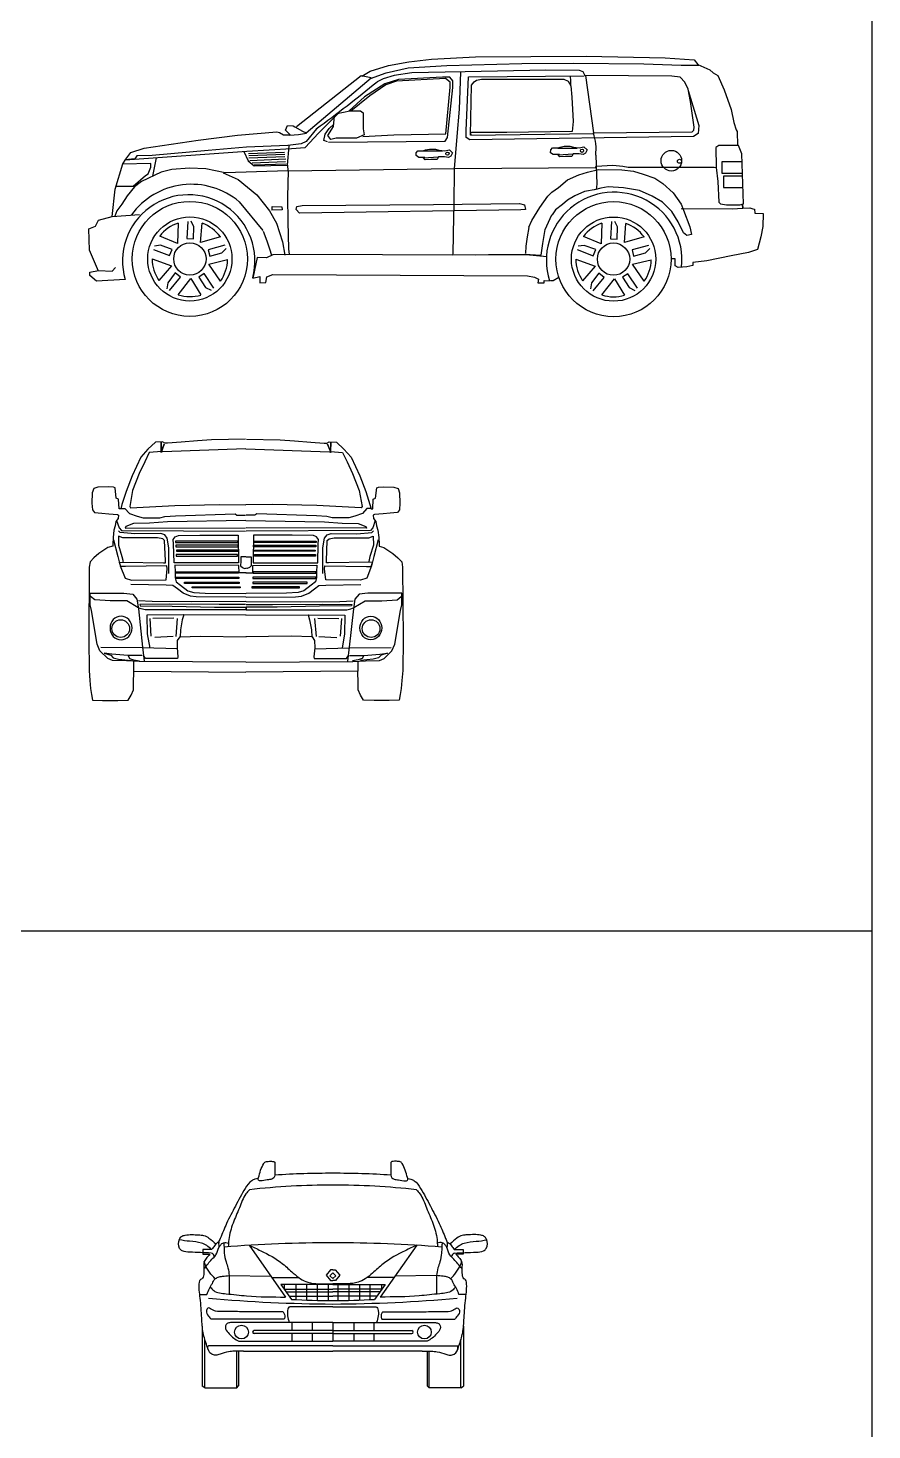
# Model space of a CAD drawing. Header units: millimetres. Extents: x 116290 to 180258, y 22146 to 121276.
# Drawn here: x 174567 to 180258, y 41104 to 50562 of the extents above; entities that cross this region are included whole.
import ezdxf

# ---------------------------------------------------------------- set-up
doc = ezdxf.new("R2010")
doc.units = ezdxf.units.MM
doc.layers.add('www.cad-blocks.net', color=7, linetype='Continuous')

# ---------------------------------------------------------------- blocks, each defined once
blk = doc.blocks.new('A$C7DB1432C')
for p, q in [((2022, 1693.9), (2158.9, 1719.7)), ((2158.9, 1719.7), (2311.3, 1737.8)), ((2311.3, 1737.8), (2608.4, 1753.3)), ((2414.7, 1694.4), (2920.4, 1707.3)), ((2608.4, 1753.3), (3355.1, 1758.5)), ((2920.4, 1707.3), (3269.2, 1709.9)), ((3269.2, 1709.9), (3744.6, 1704.7)), ((3355.1, 1758.5), (3887.3, 1745.5)), ((3744.6, 1704.7), (3995.2, 1697)), ((3887.3, 1745.5), (4083.6, 1732.6)), ((4083.6, 1732.6), (4106.9, 1701.6)), ((1837, 1624.7), (1401, 1281.1)), ((1467.3, 1240.8), (1904.1, 1611.3)), ((1904.1, 1611.3), (1837, 1624.7)), ((1841.1, 1621.6), (1898, 1655.2)), ((1898, 1655.2), (2022, 1693.9)), ((1900.6, 1606.6), (2006.5, 1645.3)), ((2059.5, 1627.8), (1986.2, 1603.8)), ((2006.5, 1645.3), (2153.8, 1678.9)), ((2178.5, 1644.6), (2059.5, 1627.8)), ((2386.3, 1616.4), (2089.2, 1600.9)), ((2153.8, 1678.9), (2414.7, 1694.4)), ((2404.5, 1649.4), (2178.5, 1644.6)), ((2435.3, 1616.4), (2386.3, 1616.4)), ((2539.1, 1650.6), (2404.5, 1649.4)), ((2456, 1590.6), (2435.3, 1616.4)), ((2508.4, 1650), (2498, 1399.5)), ((3082.4, 1662.7), (2539.1, 1650.6)), ((2546.3, 1255.3), (2560.7, 1617)), ((2560.7, 1617), (3342, 1624.2)), ((3309.6, 1660.2), (3082.4, 1662.7)), ((3251.1, 1593.7), (3248.5, 1619.5)), ((3334.8, 1650.6), (3309.6, 1660.2)), ((3348, 1625.4), (3334.8, 1650.6)), ((3932.8, 1623), (3347.4, 1627.8)), ((3349.8, 1626.6), (3403.9, 1239.7)), ((3989.3, 1615.8), (3932.8, 1623)), ((4020.5, 1580.9), (3989.3, 1615.8)), ((3995.2, 1697), (4114, 1697)), ((4106.9, 1701.6), (4189.6, 1665.5)), ((4189.6, 1665.5), (4210.2, 1644.8)), ((4210.2, 1644.8), (4243.8, 1626.7)), ((4243.8, 1626.7), (4285.2, 1531.2)), ((1996.1, 1569.9), (1859.2, 1482.1)), ((2003.9, 1564.8), (1895.4, 1489.9)), ((1986.2, 1603.8), (1945.3, 1583.4)), ((2089.2, 1600.9), (1996.1, 1569.9)), ((2076.2, 1588), (2003.9, 1564.8)), ((2406.9, 1606.1), (2076.2, 1588)), ((2437.9, 1582.8), (2406.9, 1606.1)), ((2409.5, 1234.2), (2437.9, 1549.3)), ((2419.8, 1208.4), (2456, 1546.7)), ((2437.9, 1549.3), (2437.9, 1582.8)), ((2456, 1546.7), (2456, 1590.6)), ((2575.8, 1225.3), (2581.8, 1561.7)), ((2581.8, 1561.7), (2599.8, 1584.6)), ((2599.8, 1584.6), (2614.2, 1596.6)), ((2614.2, 1596.6), (2647.9, 1601.4)), ((2647.9, 1601.4), (3203.8, 1602.6)), ((3203.8, 1602.6), (3232.6, 1588.2)), ((3232.6, 1588.2), (3251.9, 1558.1)), ((3251.1, 1557.5), (3251.1, 1593.7)), ((3251.9, 1558.1), (3259.1, 1481.2)), ((4042.2, 1534.1), (4020.5, 1580.9)), ((4059, 1452.4), (4042.2, 1534.1)), ((4042.3, 1526), (4115.5, 1289)), ((4285.2, 1531.2), (4331.7, 1396.9)), ((1859.2, 1482.1), (1755.9, 1389.2)), ((1895.4, 1489.9), (1768.8, 1386.6)), ((3259.1, 1481.2), (3266.3, 1316.6)), ((4084.2, 1278.2), (4059, 1452.4)), ((1549.4, 1237.5), (1680.2, 1368.2)), ((1650, 1283.3), (1657.7, 1353)), ((1657.7, 1353), (1675.8, 1371.1)), ((1675.8, 1371.1), (1761, 1389.2)), ((1680.2, 1368.2), (1680.2, 1374.9)), ((1755.9, 1389.2), (1833.4, 1389.2)), ((1833.4, 1389.2), (1851.5, 1376.2)), ((1851.5, 1376.2), (1851.5, 1267.8)), ((2498, 1399.5), (2482.5, 1216.1)), ((4331.7, 1396.9), (4349.8, 1309.1)), ((1004.4, 1224.1), (1269.4, 1247.5)), ((1269.4, 1247.5), (1287.8, 1242.5)), ((1287.8, 1242.5), (1313, 1227.4)), ((1326.4, 1259.3), (1341.5, 1289.5)), ((1358.3, 1225.8), (1326.4, 1259.3)), ((1341.5, 1289.5), (1378.4, 1287.8)), ((1378.4, 1287.8), (1390.1, 1281.1)), ((1390.1, 1281.1), (1442.1, 1250.9)), ((1469.5, 1234.7), (1415.3, 1227)), ((1442.1, 1250.9), (1467.3, 1240.8)), ((1458.9, 1141.9), (1549.4, 1237.5)), ((1535.2, 1267.7), (1466.4, 1182.2)), ((1585.4, 1187.7), (1595.7, 1231.6)), ((1595.7, 1231.6), (1621.5, 1270.4)), ((1613.8, 1221.3), (1650, 1283.3)), ((1621.5, 1270.4), (1652.5, 1298.8)), ((1851.5, 1267.8), (1856.6, 1226.5)), ((2058.2, 1226.5), (2409.5, 1234.2)), ((2546.3, 1209.7), (2546.3, 1255.3)), ((2581.2, 1242.1), (2575.2, 1239.7)), ((2575.2, 1239.7), (2576.4, 1224.1)), ((2576.4, 1224.1), (3408.1, 1236.1)), ((2820.4, 1242.1), (2581.2, 1242.1)), ((3261.5, 1249.3), (2820.4, 1242.1)), ((3266.3, 1316.6), (3261.5, 1249.3)), ((3403.9, 1239.7), (4068.6, 1246.9)), ((4068.6, 1246.9), (4081.8, 1258.9)), ((4110.7, 1234.9), (4078.2, 1214.5)), ((4081.8, 1258.9), (4084.2, 1278.2)), ((4115.5, 1289), (4110.7, 1234.9)), ((4349.8, 1309.1), (4365.3, 1260)), ((4365.3, 1260), (4373, 1249.7)), ((4373, 1249.7), (4375.6, 1154.1)), ((283.4, 1108.4), (373.9, 1136.9)), ((373.9, 1136.9), (737.8, 1190.6)), ((737.8, 1190.6), (1004.4, 1224.1)), ((1064, 1143.6), (804.9, 1121.8)), ((1344, 1155.4), (1064, 1143.6)), ((1066.5, 1116.8), (1368.3, 1135.2)), ((1313, 1227.4), (1358.3, 1225.8)), ((1339.8, 1021.3), (1351.6, 1152)), ((1432.9, 1167.1), (1344, 1155.4)), ((1415.3, 1227), (1355.8, 1221.8)), ((1368.3, 1135.2), (1458.9, 1141.9)), ((1466.4, 1182.2), (1432.9, 1167.1)), ((1611.2, 1180), (1585.4, 1187.7)), ((1631.9, 1195.5), (1613.8, 1221.3)), ((1616.4, 1177.4), (2404.3, 1185.1)), ((1668, 1203.2), (1631.9, 1195.5)), ((1805, 1203.2), (1668, 1203.2)), ((1856.6, 1226.5), (1805, 1203.2)), ((1848.9, 1216.1), (2058.2, 1226.5)), ((2404.3, 1185.1), (2419.8, 1208.4)), ((2482.5, 1216.1), (2464.4, 996.6)), ((2569.2, 1192.9), (2546.3, 1209.7)), ((4078.2, 1214.5), (2569.2, 1192.9)), ((3116.8, 1124.5), (3126.7, 1139.4)), ((3126.7, 1139.4), (3163.1, 1139.4)), ((3163.1, 1139.4), (3179.6, 1144.4)), ((3164.7, 1137.7), (3293.7, 1137.7)), ((3179.6, 1144.4), (3206.1, 1151)), ((3206.1, 1151), (3245.7, 1151)), ((3245.7, 1151), (3268.9, 1142.7)), ((3268.9, 1142.7), (3308.6, 1139.4)), ((3308.6, 1139.4), (3340, 1146)), ((3340, 1146), (3361.5, 1126.2)), ((4248.9, 1154.1), (4228.5, 1142.1)), ((4228.5, 1142.1), (4230.9, 1008.8)), ((4381.1, 1155.3), (4248.9, 1154.1)), ((4405.2, 1099.5), (4381.1, 1155.3)), ((229.7, 1031.3), (249.9, 1061.5)), ((246.5, 1058.1), (1066.5, 1116.8)), ((311.9, 1064.8), (246.5, 1058.1)), ((249.9, 1061.5), (283.4, 1108.4)), ((323.6, 1085), (311.9, 1064.8)), ((427.6, 1088.3), (323.6, 1085)), ((804.9, 1121.8), (427.6, 1088.3)), ((433.2, 948.1), (457.3, 1071.8)), ((1046.4, 1113.5), (1076.5, 1051.4)), ((1076.5, 1051.4), (1116.8, 1017.9)), ((1078.1, 1100), (1319.7, 1109.6)), ((1080.5, 1086.7), (1322.1, 1096.4)), ((1080.5, 1071.1), (1322.1, 1080.7)), ((1087.7, 1054.3), (1329.3, 1063.9)), ((1102.1, 1037.5), (1328.1, 1045.9)), ((2207.4, 1086.5), (2209, 1104.7)), ((2225.6, 1073.3), (2207.4, 1086.5)), ((2209, 1104.7), (2218.9, 1119.6)), ((2218.9, 1119.6), (2255.3, 1119.6)), ((2266.9, 1073.3), (2225.6, 1073.3)), ((2255.3, 1119.6), (2271.9, 1124.5)), ((2257, 1117.9), (2385.9, 1117.9)), ((2258.6, 1071.6), (2359.5, 1078.2)), ((2268.6, 1058.4), (2258.6, 1071.6)), ((2308.2, 1060.1), (2268.6, 1058.4)), ((2271.9, 1124.5), (2298.3, 1131.1)), ((2298.3, 1131.1), (2338, 1131.1)), ((2349.6, 1060.1), (2308.2, 1060.1)), ((2338, 1131.1), (2361.1, 1122.9)), ((2359.5, 1078.2), (2349.6, 1060.1)), ((2399.2, 1078.2), (2359.5, 1078.2)), ((2361.1, 1122.9), (2400.8, 1119.6)), ((2427.3, 1073.3), (2399.2, 1078.2)), ((2400.8, 1119.6), (2432.2, 1126.2)), ((2442.2, 1083.2), (2427.3, 1073.3)), ((2432.2, 1126.2), (2453.7, 1106.3)), ((2453.7, 1106.3), (2442.2, 1083.2)), ((3115.1, 1106.3), (3116.8, 1124.5)), ((3133.3, 1093.1), (3115.1, 1106.3)), ((3174.7, 1093.1), (3133.3, 1093.1)), ((3166.4, 1091.5), (3267.2, 1098.1)), ((3176.3, 1078.2), (3166.4, 1091.5)), ((3216, 1079.9), (3176.3, 1078.2)), ((3257.3, 1079.9), (3216, 1079.9)), ((3267.2, 1098.1), (3257.3, 1079.9)), ((3306.9, 1098.1), (3267.2, 1098.1)), ((3335, 1093.1), (3306.9, 1098.1)), ((3349.9, 1103), (3335, 1093.1)), ((3361.5, 1126.2), (3349.9, 1103)), ((3420.2, 1088.9), (3427.4, 894.3)), ((4271.8, 965.5), (4271.8, 1046)), ((4271.8, 1046), (4406.7, 1046)), ((4414.8, 760.6), (4405.2, 1099.5)), ((179.4, 859.5), (229.7, 1031.3)), ((420, 1032.2), (228.9, 1029.8)), ((299.8, 879.6), (382.8, 951.7)), ((487.9, 974.5), (356.3, 910.8)), ((382.8, 951.7), (402, 963.7)), ((402, 963.7), (420, 1009.4)), ((420, 1009.4), (420, 1032.2)), ((560, 992.5), (487.9, 974.5)), ((679, 1000.9), (560, 992.5)), ((790.8, 997.3), (679, 1000.9)), ((919.4, 969.7), (790.8, 997.3)), ((907.2, 969.7), (1007.9, 925.8)), ((1343.7, 984.1), (919.4, 969.7)), ((1115.4, 1024.3), (1331.7, 1030.3)), ((1116.8, 1017.9), (1339.8, 1021.3)), ((1345.5, 982.9), (1340.7, 808.7)), ((1341.3, 1021.9), (1343.7, 984.1)), ((1344.3, 982.9), (2468.8, 998.5)), ((2464.4, 996.6), (2461.9, 753.9)), ((2468.8, 998.5), (3417.7, 1007)), ((3229, 922.5), (3306, 956.2)), ((3306, 956.2), (3363.7, 975.4)), ((3363.7, 975.4), (3438.2, 992.2)), ((3417.7, 1007), (3421.4, 1015.4)), ((3421.4, 1015.4), (3534.3, 1021.4)), ((3438.2, 992.2), (3595.6, 991)), ((3534.3, 1021.4), (3601.7, 1015.4)), ((3595.6, 991), (3673.8, 981.4)), ((3601.7, 1015.4), (3638.9, 1008.2)), ((3638.9, 1008.2), (4218.9, 1008.2)), ((3673.8, 981.4), (3739.3, 961)), ((3739.3, 961), (3818.6, 933.3)), ((4218.9, 1008.2), (4232.1, 1005.8)), ((4232.1, 1005.8), (4242.9, 912)), ((4409, 965.5), (4271.8, 965.5)), ((4409.5, 947.5), (4280.2, 947.5)), ((4280.2, 947.5), (4280.2, 870.6)), ((159.3, 674.8), (179.4, 859.5)), ((186.8, 880.8), (299.8, 879.6)), ((309.4, 874.8), (260.1, 814.7)), ((356.3, 910.8), (309.4, 874.8)), ((1007.9, 925.8), (1134.5, 822.5)), ((3123.3, 840.8), (3168.9, 872.1)), ((3168.9, 872.1), (3229, 922.5)), ((3422.6, 858.2), (3344.4, 845)), ((3453.2, 867.3), (3411.1, 856.4)), ((3427.4, 894.3), (3422.6, 858.2)), ((3502.5, 875.7), (3453.2, 867.3)), ((3605.9, 869.7), (3502.5, 875.7)), ((3714, 850.4), (3605.9, 869.7)), ((3818.6, 933.3), (3871.5, 897.3)), ((3871.5, 897.3), (3942.4, 834.8)), ((4242.9, 912), (4248.9, 772.7)), ((4280.2, 870.6), (4411.7, 870.6)), ((224.1, 759.4), (190.4, 713.8)), ((260.1, 814.7), (224.1, 759.4)), ((1014.5, 775.4), (1175, 581.4)), ((1134.5, 822.5), (1219.8, 714)), ((1340.7, 808.7), (1343.1, 641.7)), ((1439.3, 751), (2325.1, 757)), ((2325.1, 757), (2905.7, 764.2)), ((2905.7, 764.2), (2939.4, 753.4)), ((3041.5, 737.5), (3095.6, 812)), ((3095.6, 812), (3123.3, 840.8)), ((3229, 786.2), (3194.2, 756.1)), ((3279.5, 816.2), (3229, 786.2)), ((3344.4, 845), (3279.5, 816.2)), ((3800.6, 813.2), (3714, 850.4)), ((3870.3, 772.3), (3800.6, 813.2)), ((3932.8, 708.7), (3870.3, 772.3)), ((3942.4, 834.8), (3996.5, 759.1)), ((3996.5, 759.1), (4010.9, 719.5)), ((4248.9, 772.7), (4260.9, 761.8)), ((4260.9, 761.8), (4301.8, 754.6)), ((4390.8, 753.4), (4414.8, 760.6)), ((4411.2, 732.7), (4408.8, 756.7)), ((4408.8, 756.7), (4411.2, 731.5)), ((65.4, 651.3), (159.3, 674.8)), ((159.3, 674.8), (342.1, 688.2)), ((190.4, 713.8), (177.2, 677.7)), ((1219.8, 714), (1266.3, 631.4)), ((1304.7, 721), (1233.8, 717.4)), ((1236.2, 718.6), (1236.2, 743.8)), ((1236.2, 743.8), (1303.5, 741.4)), ((1303.5, 741.4), (1304.7, 721)), ((1399.6, 723.4), (1403.2, 743.8)), ((1422.5, 698.2), (1399.6, 723.4)), ((1403.2, 743.8), (1439.3, 751)), ((2915.3, 721), (1423.7, 698.2)), ((2459.3, 676.4), (2456.7, 425.9)), ((2461.9, 753.9), (2459.3, 676.4)), ((2945.4, 722.2), (2915.3, 721)), ((2939.4, 753.4), (2945.4, 722.2)), ((2988.6, 649.8), (3041.5, 737.5)), ((3079.3, 588.6), (3123.2, 686.7)), ((3124.5, 686.4), (3122.6, 685.3)), ((3147.3, 720.1), (3124.5, 686.4)), ((3194.2, 756.1), (3147.3, 720.1)), ((3976.1, 640.2), (3932.8, 708.7)), ((3996.5, 730.3), (4340.3, 727.9)), ((4010.9, 719.5), (4054.2, 606.5)), ((4301.8, 754.6), (4390.8, 753.4)), ((4340.3, 727.9), (4411.2, 732.7)), ((4411.2, 731.5), (4457.5, 735.1)), ((4457.5, 735.1), (4477.9, 726.7)), ((4477.9, 726.7), (4491.1, 724.3)), ((4491.1, 724.3), (4492.3, 699)), ((4492.3, 699), (4548.8, 696.6)), ((4548.8, 696.6), (4546.4, 607.7)), ((0, 592.7), (47, 611.1)), ((5, 448.5), (0, 592.7)), ((47, 611.1), (65.4, 651.3)), ((603.8, 631.5), (599.2, 492.9)), ((667.5, 643.1), (662, 526.9)), ((709.4, 607.1), (690.8, 644.2)), ((706.2, 524), (709.4, 607.1)), ((755.1, 500.6), (765.4, 630)), ((1177.6, 576.2), (1200.8, 511.6)), ((1266.3, 631.4), (1307.6, 504.9)), ((1343.1, 641.7), (1347.9, 457.9)), ((2968.2, 601.5), (2957.9, 539.5)), ((2968.2, 602.9), (2988.6, 649.8)), ((3062.5, 493.5), (3079.3, 588.6)), ((3460.9, 630.3), (3456.3, 491.7)), ((3524.6, 641.9), (3519.1, 525.7)), ((3566.5, 605.9), (3547.9, 643)), ((3563.3, 522.8), (3566.5, 605.9)), ((3612.2, 499.4), (3622.5, 628.8)), ((4012.1, 564.5), (3976.1, 640.2)), ((4054.2, 606.5), (4066.2, 553.7)), ((4546.4, 607.7), (4532, 538)), ((483.8, 482.4), (442.8, 476.2)), ((599.2, 492.9), (479.4, 542.7)), ((561.9, 453.6), (483.8, 482.4)), ((662, 526.9), (706.2, 524)), ((888.2, 539), (755.1, 500.6)), ((919, 482.1), (806.8, 451.4)), ((1200.8, 511.6), (1224.1, 444.5)), ((1307.6, 504.9), (1323.1, 414.5)), ((2947.6, 474.9), (2945, 425.9)), ((2957.9, 539.5), (2947.6, 474.9)), ((3050.9, 415.5), (3062.5, 493.5)), ((3340.9, 481.2), (3299.9, 475)), ((3456.3, 491.7), (3336.5, 541.5)), ((3419, 452.4), (3340.9, 481.2)), ((3519.1, 525.7), (3563.3, 522.8)), ((3745.3, 537.8), (3612.2, 499.4)), ((3776.1, 480.9), (3663.9, 450.2)), ((4033.8, 546.5), (4012.1, 564.5)), ((4066.2, 553.7), (4033.8, 546.5)), ((4532, 538), (4509.1, 452.7)), ((65.4, 307.7), (5, 448.5)), ((428, 389.5), (558.4, 342.3)), ((436.6, 453.6), (545.4, 412.6)), ((545.4, 412.6), (561.9, 453.6)), ((806.8, 451.4), (817.7, 408.5)), ((810.5, 354.8), (936.8, 384.9)), ((817.7, 408.5), (897.7, 431.1)), ((897.7, 431.1), (927.3, 460.3)), ((1136.4, 400.2), (1106.3, 260.8)), ((1198.9, 397.8), (1136.4, 400.2)), ((1242.2, 417), (1198.9, 397.8)), ((1224.1, 444.5), (1231.8, 413.5)), ((1351.5, 419.4), (1242.2, 417)), ((1347.9, 457.9), (1351.5, 419.4)), ((2611.2, 415.8), (1351.5, 419.4)), ((2456.7, 425.9), (2454.1, 418.1)), ((2454.1, 418.1), (2939.8, 420.7)), ((2950.2, 418.2), (2611.2, 415.8)), ((2939.8, 420.7), (3050.9, 415.5)), ((3089, 402.6), (2950.2, 418.2)), ((3285.2, 388.3), (3415.5, 341.1)), ((3293.7, 452.4), (3402.6, 411.4)), ((3402.6, 411.4), (3419, 452.4)), ((3663.9, 450.2), (3674.8, 407.3)), ((3667.6, 353.6), (3793.9, 383.7)), ((3674.8, 407.3), (3754.8, 429.9)), ((3754.8, 429.9), (3784.4, 459)), ((3955, 389.1), (3927.4, 389.1)), ((3955, 343.4), (3955, 389.1)), ((4332.5, 409.5), (4167.8, 375.8)), ((4449, 433.5), (4332.5, 409.5)), ((4509.1, 452.7), (4449, 433.5)), ((6.7, 301), (67.1, 311.1)), ((8.4, 277.5), (6.7, 301)), ((67.1, 311.1), (159.3, 306)), ((159.3, 306), (181.1, 331.2)), ((558.4, 342.3), (474, 243.7)), ((584.2, 294.7), (532.8, 229.3)), ((618.2, 266.4), (584.2, 294.7)), ((779.7, 290.3), (742.3, 266.8)), ((843.6, 193.1), (779.7, 290.3)), ((888.2, 240), (810.5, 354.8)), ((3415.5, 341.1), (3331.1, 242.5)), ((3441.3, 293.5), (3389.9, 228.1)), ((3475.3, 265.2), (3441.3, 293.5)), ((3636.8, 289.1), (3599.4, 265.6)), ((3700.7, 191.9), (3636.8, 289.1)), ((3745.3, 238.8), (3667.6, 353.6)), ((3975.5, 332.6), (3955, 343.4)), ((4034.4, 336.2), (3975.5, 332.6)), ((4074, 345.8), (4034.4, 336.2)), ((4167.8, 375.8), (4074, 366.2)), ((4074, 366.2), (4074, 345.8)), ((52, 239), (8.4, 277.5)), ((246, 250), (52, 239)), ((318.6, 254.1), (318.5, 254.1)), ((532.8, 229.3), (525.9, 188.4)), ((545.5, 175.5), (618.2, 266.4)), ((603.8, 147.6), (689, 257)), ((689, 257), (756.7, 146.2)), ((742.3, 266.8), (788.5, 197.7)), ((788.5, 197.7), (825.4, 178.5)), ((1106.3, 260.8), (1153.2, 270.4)), ((1153.2, 270.4), (1154.4, 227.2)), ((1154.4, 227.2), (1195.3, 230.8)), ((1195.3, 230.8), (1201.3, 268)), ((1201.3, 268), (1241, 283.6)), ((1241, 283.6), (2959.2, 275.2)), ((2959.2, 275.2), (3007.3, 266.8)), ((3007.3, 266.8), (3032.5, 253.6)), ((3032.5, 253.6), (3028.3, 227.2)), ((3028.3, 227.2), (3071.6, 227.2)), ((3071.6, 227.2), (3071.6, 244)), ((3071.6, 244), (3108.3, 241.8)), ((3114.2, 243), (3132.3, 243)), ((3132.3, 243), (3171, 266.3)), ((3389.9, 228.1), (3383, 187.2)), ((3402.6, 174.3), (3475.3, 265.2)), ((3460.9, 146.4), (3546.1, 255.8)), ((3546.1, 255.8), (3613.8, 145)), ((3599.4, 265.6), (3645.6, 196.5)), ((3645.6, 196.5), (3682.5, 177.3))]:
    blk.add_line(p, q)
for centre, radius in [((2419, 1099.7), 11.1), ((3326.8, 1119.6), 11.1), ((3929.2, 1052), 69.3), ((3984, 1048.4), 13.7), ((682.4, 389.5), 388.3), ((3539.5, 388.3), 388.3), ((682.4, 389.5), 284), ((3539.5, 388.3), 284), ((682.4, 389.5), 109.1), ((3539.5, 388.3), 109.1)]:
    blk.add_circle(centre, radius)
for centre, radius, start, end in [((-3528.6, 8230.2), 8609.2, 306.02786, 309.47221), ((3104.4, 1132.1), 317.5, 352.18209, 19.6974), ((692.7, 393.8), 499.2, 49.85967, 144.09165), ((674.6, 375.7), 446.7, 345.11703, 196.35185), ((3543.7, 382), 457.5, 353.98033, 197.85029), ((682.4, 389.5), 254.4, 108, 142.96938), ((682.4, 389.5), 254.4, 36, 70.96938), ((3539.5, 388.3), 254.4, 108, 142.96938), ((3539.5, 388.3), 254.4, 36, 70.96938), ((682.4, 389.5), 254.4, 180, 214.96938), ((682.4, 389.5), 254.4, 324, 358.96938), ((3539.5, 388.3), 254.4, 180, 214.96938), ((3539.5, 388.3), 254.4, 324, 358.96938), ((682.4, 389.5), 254.4, 252, 286.96938), ((3539.5, 388.3), 254.4, 252, 286.96938)]:
    blk.add_arc(centre, radius, start, end)
blk = doc.blocks.new('A$C2F32741E')
for p, q in [((450.3, 1744.9), (399.5, 1697.3)), ((497.9, 1747), (450.3, 1744.9)), ((488.2, 1674.2), (488.2, 1744.5)), ((488.2, 1744.5), (490.6, 1681.2)), ((488.2, 1676.5), (509.3, 1730.4)), ((509.3, 1730.4), (488.2, 1674.2)), ((513.8, 1736.5), (497.9, 1747)), ((531.8, 1737.5), (513.8, 1736.5)), ((622.8, 1742.8), (531.8, 1737.5)), ((732.9, 1753.4), (622.8, 1742.8)), ((828.8, 1758.6), (732.9, 1753.4)), ((1057, 1765.2), (828.8, 1758.6)), ((1063.5, 1765.2), (1291.7, 1758.6)), ((1291.7, 1758.6), (1387.7, 1753.4)), ((1387.7, 1753.4), (1497.7, 1742.8)), ((1497.7, 1742.8), (1588.7, 1737.5)), ((1588.7, 1737.5), (1606.7, 1736.5)), ((1606.7, 1736.5), (1622.6, 1747)), ((1632.3, 1676.5), (1611.2, 1730.4)), ((1611.2, 1730.4), (1632.3, 1674.2)), ((1622.6, 1747), (1670.2, 1744.9)), ((1632.3, 1744.5), (1630, 1681.2)), ((1632.3, 1674.2), (1632.3, 1744.5)), ((1670.2, 1744.9), (1721, 1697.3)), ((351.3, 1642.3), (293.1, 1516.4)), ((378, 1610.9), (340.5, 1533.5)), ((399.5, 1697.3), (351.3, 1642.3)), ((408.5, 1674.2), (378, 1610.9)), ((490.6, 1681.2), (408.5, 1674.2)), ((497.6, 1678.8), (488.2, 1676.5)), ((1060.3, 1699.9), (497.6, 1678.8)), ((1060.2, 1699.9), (1622.9, 1678.8)), ((1622.9, 1678.8), (1632.3, 1676.5)), ((1630, 1681.2), (1712, 1674.2)), ((1712, 1674.2), (1742.5, 1610.9)), ((1721, 1697.3), (1769.2, 1642.3)), ((1742.5, 1610.9), (1780, 1533.5)), ((1769.2, 1642.3), (1827.4, 1516.4)), ((293.1, 1516.4), (251.9, 1411.7)), ((340.5, 1533.5), (296, 1418.7)), ((1780, 1533.5), (1824.5, 1418.7)), ((1827.4, 1516.4), (1868.6, 1411.7)), ((33.9, 1430.7), (24.3, 1402.2)), ((62.4, 1440.3), (33.9, 1430.7)), ((135.5, 1443.4), (62.4, 1440.3)), ((167.2, 1441.3), (135.5, 1443.4)), ((177.8, 1435), (167.2, 1441.3)), ((186.3, 1366.2), (177.8, 1435)), ((296, 1418.7), (277.2, 1310.9)), ((1824.5, 1418.7), (1843.3, 1310.9)), ((1934.3, 1366.2), (1942.7, 1435)), ((1942.7, 1435), (1953.3, 1441.3)), ((1953.3, 1441.3), (1985.1, 1443.4)), ((1985.1, 1443.4), (2058.1, 1440.3)), ((2058.1, 1440.3), (2086.6, 1430.7)), ((2086.6, 1430.7), (2096.2, 1402.2)), ((24.3, 1402.2), (22.2, 1333.4)), ((22.2, 1333.4), (25.4, 1287.9)), ((202.1, 1359.9), (186.3, 1366.2)), ((205.3, 1294.3), (202.1, 1359.9)), ((251.9, 1411.7), (224.4, 1323.9)), ((1868.6, 1411.7), (1896.2, 1323.9)), ((1915.2, 1294.3), (1918.4, 1359.9)), ((1918.4, 1359.9), (1934.3, 1366.2)), ((2098.3, 1333.4), (2095.1, 1287.9)), ((2096.2, 1402.2), (2098.3, 1333.4)), ((25.4, 1287.9), (39.2, 1270)), ((39.2, 1270), (87.8, 1264.7)), ((87.8, 1264.7), (135.5, 1260.4)), ((135.5, 1260.4), (193.7, 1256.2)), ((199, 1229.8), (184.1, 1208.6)), ((193.7, 1256.2), (202.1, 1250.9)), ((202.1, 1250.9), (199, 1229.8)), ((215.9, 1293.2), (205.3, 1294.3)), ((224.4, 1323.9), (215.9, 1293.2)), ((216.3, 1296.8), (244.4, 1296.8)), ((244.4, 1296.8), (274.9, 1261.7)), ((274.9, 1261.7), (326.4, 1245.3)), ((277.2, 1310.9), (281.9, 1301.5)), ((281.9, 1301.5), (582, 1315.6)), ((326.4, 1245.3), (366.3, 1233.6)), ((366.3, 1233.6), (478.8, 1233.6)), ((478.8, 1233.6), (514, 1242.9)), ((514, 1242.9), (584.3, 1247.6)), ((582, 1315.6), (882.1, 1322.6)), ((584.3, 1247.6), (987.6, 1259.3)), ((882.1, 1322.6), (1060.3, 1320.3)), ((987.6, 1259.3), (999.3, 1252.3)), ((999.3, 1252.3), (1057.9, 1252.3)), ((1238.4, 1322.6), (1060.2, 1320.3)), ((1121.2, 1252.3), (1062.6, 1252.3)), ((1132.9, 1259.3), (1121.2, 1252.3)), ((1536.2, 1247.6), (1132.9, 1259.3)), ((1538.5, 1315.6), (1238.4, 1322.6)), ((1606.5, 1242.9), (1536.2, 1247.6)), ((1838.6, 1301.5), (1538.5, 1315.6)), ((1641.7, 1233.6), (1606.5, 1242.9)), ((1754.2, 1233.6), (1641.7, 1233.6)), ((1794.1, 1245.3), (1754.2, 1233.6)), ((1845.6, 1261.7), (1794.1, 1245.3)), ((1843.3, 1310.9), (1838.6, 1301.5)), ((1876.1, 1296.8), (1845.6, 1261.7)), ((1904.3, 1296.8), (1876.1, 1296.8)), ((1896.2, 1323.9), (1904.6, 1293.2)), ((1904.6, 1293.2), (1915.2, 1294.3)), ((1926.8, 1256.2), (1918.4, 1250.9)), ((1918.4, 1250.9), (1921.6, 1229.8)), ((1921.6, 1229.8), (1936.4, 1208.6)), ((1985.1, 1260.4), (1926.8, 1256.2)), ((2032.7, 1264.7), (1985.1, 1260.4)), ((2081.4, 1270), (2032.7, 1264.7)), ((2095.1, 1287.9), (2081.4, 1270)), ((170.4, 1149.4), (164, 1100.7)), ((178.8, 1180), (170.4, 1149.4)), ((184.1, 1208.6), (178.8, 1180)), ((188.1, 1214.6), (205.3, 1166.2)), ((211.5, 1133.4), (200.6, 1145.9)), ((205.3, 1166.2), (220.9, 1149)), ((220.9, 1149), (1058, 1144.4)), ((251.4, 1175), (246.7, 1163.3)), ((246.7, 1163.3), (1057.9, 1165.6)), ((303, 1196.1), (251.4, 1175)), ((410.8, 1198.4), (303, 1196.1)), ((530.4, 1205.4), (410.8, 1198.4)), ((1060.3, 1214.8), (530.4, 1205.4)), ((1060.2, 1214.8), (1590.1, 1205.4)), ((1899.6, 1149), (1062.5, 1144.4)), ((1873.8, 1163.3), (1062.6, 1165.6)), ((1590.1, 1205.4), (1709.7, 1198.4)), ((1709.7, 1198.4), (1817.5, 1196.1)), ((1817.5, 1196.1), (1869.1, 1175)), ((1869.1, 1175), (1873.8, 1163.3)), ((1915.2, 1166.2), (1899.6, 1149)), ((1909, 1133.4), (1919.9, 1145.9)), ((1932.4, 1214.6), (1915.2, 1166.2)), ((1936.4, 1208.6), (1941.7, 1180)), ((1941.7, 1180), (1950.1, 1149.4)), ((1950.1, 1149.4), (1956.5, 1100.7)), ((161.9, 1042), (130.2, 1032.5)), ((164, 1100.7), (161.9, 1054.7)), ((161.9, 1054.7), (161.9, 1042)), ((167.8, 1085), (197.5, 972.6)), ((202.1, 1110), (200.6, 1049.1)), ((200.6, 1049.1), (224, 972.6)), ((230.2, 1099.1), (202.1, 1110)), ((311.5, 1125.6), (211.5, 1133.4)), ((274, 1099.1), (230.2, 1099.1)), ((464.5, 1099.1), (274, 1099.1)), ((486.4, 1127.2), (311.5, 1125.6)), ((498.9, 1091.3), (464.5, 1099.1)), ((512.9, 1119.4), (486.4, 1127.2)), ((511.4, 1080.4), (498.9, 1091.3)), ((517.6, 943), (511.4, 1080.4)), ((530.1, 1096), (512.9, 1119.4)), ((541, 1032), (530.1, 1096)), ((570.7, 1086.6), (583.2, 1105.3)), ((572.3, 1058.5), (570.7, 1086.6)), ((575.4, 928.9), (572.3, 1058.5)), ((583.2, 1105.3), (605.1, 1114.7)), ((1006.4, 1075.7), (586.3, 1075.7)), ((586.3, 1075.7), (586.3, 1067.9)), ((586.3, 1067.9), (1006.4, 1067.9)), ((1008, 1049.1), (587.9, 1049.1)), ((587.9, 1049.1), (587.9, 1038.2)), ((605.1, 1114.7), (748.7, 1116.3)), ((748.7, 1116.3), (1008, 1116.3)), ((1006.4, 1067.9), (1006.4, 1075.7)), ((1008, 1116.3), (1011.1, 930.5)), ((1008, 1038.2), (1008, 1049.1)), ((1112.5, 1116.3), (1109.4, 930.5)), ((1371.8, 1116.3), (1112.5, 1116.3)), ((1112.5, 1049.1), (1532.6, 1049.1)), ((1112.5, 1038.2), (1112.5, 1049.1)), ((1114.1, 1075.7), (1534.2, 1075.7)), ((1114.1, 1067.9), (1114.1, 1075.7)), ((1534.2, 1067.9), (1114.1, 1067.9)), ((1515.4, 1114.7), (1371.8, 1116.3)), ((1537.3, 1105.3), (1515.4, 1114.7)), ((1532.6, 1049.1), (1532.6, 1038.2)), ((1534.2, 1075.7), (1534.2, 1067.9)), ((1549.8, 1086.6), (1537.3, 1105.3)), ((1545.1, 928.9), (1548.2, 1058.5)), ((1548.2, 1058.5), (1549.8, 1086.6)), ((1579.5, 1032), (1590.4, 1096)), ((1590.4, 1096), (1607.6, 1119.4)), ((1602.9, 943), (1609.2, 1080.4)), ((1607.6, 1119.4), (1634.1, 1127.2)), ((1609.2, 1080.4), (1621.6, 1091.3)), ((1621.6, 1091.3), (1656, 1099.1)), ((1634.1, 1127.2), (1809.1, 1125.6)), ((1656, 1099.1), (1846.5, 1099.1)), ((1809.1, 1125.6), (1909, 1133.4)), ((1846.5, 1099.1), (1890.3, 1099.1)), ((1890.3, 1099.1), (1918.4, 1110)), ((1919.9, 1049.1), (1896.5, 972.6)), ((1918.4, 1110), (1919.9, 1049.1)), ((1952.7, 1085), (1923.1, 972.6)), ((1956.5, 1100.7), (1958.6, 1054.7)), ((1958.6, 1054.7), (1958.6, 1042)), ((1958.6, 1042), (1990.3, 1032.5)), ((34.9, 962.6), (9.5, 937.3)), ((68.8, 992.3), (34.9, 962.6)), ((102.7, 1015.5), (68.8, 992.3)), ((130.2, 1032.5), (102.7, 1015.5)), ((197.5, 972.6), (213.1, 908.6)), ((224, 972.6), (231.8, 938.3)), ((541, 858.7), (541, 1032)), ((587.9, 1038.2), (1008, 1038.2)), ((1003.3, 986.7), (591, 986.7)), ((591, 986.7), (591, 974.2)), ((591, 974.2), (1003.3, 974.2)), ((1006.4, 1016.3), (592.6, 1016.3)), ((592.6, 1016.3), (592.6, 1008.5)), ((592.6, 1008.5), (1006.4, 1008.5)), ((1003.3, 974.2), (1003.3, 986.7)), ((1006.4, 1008.5), (1006.4, 1016.3)), ((1058.9, 970.9), (1025.9, 970.9)), ((1025.9, 970.9), (1025.9, 940.9)), ((1061.6, 970.9), (1094.6, 970.9)), ((1094.6, 970.9), (1094.6, 940.9)), ((1532.6, 1038.2), (1112.5, 1038.2)), ((1114.1, 1016.3), (1527.9, 1016.3)), ((1114.1, 1008.5), (1114.1, 1016.3)), ((1527.9, 1008.5), (1114.1, 1008.5)), ((1117.2, 986.7), (1529.5, 986.7)), ((1117.2, 974.2), (1117.2, 986.7)), ((1529.5, 974.2), (1117.2, 974.2)), ((1527.9, 1016.3), (1527.9, 1008.5)), ((1529.5, 986.7), (1529.5, 974.2)), ((1579.5, 858.7), (1579.5, 1032)), ((1896.5, 972.6), (1888.7, 938.3)), ((1923.1, 972.6), (1907.4, 908.6)), ((1990.3, 1032.5), (2017.9, 1015.5)), ((2017.9, 1015.5), (2051.7, 992.3)), ((2051.7, 992.3), (2085.6, 962.6)), ((2085.6, 962.6), (2111, 937.3)), ((4.2, 900.2), (0, 414.1)), ((9.5, 937.3), (4.2, 900.2)), ((206.8, 932), (227.1, 935.2)), ((216.2, 905.5), (206.8, 932)), ((213.1, 908.6), (245.9, 825.9)), ((247.4, 905.5), (216.2, 905.5)), ((227.1, 935.2), (503.6, 930.5)), ((527, 908.6), (247.4, 905.5)), ((503.6, 930.5), (517.6, 930.5)), ((517.6, 930.5), (517.6, 943)), ((522.3, 815), (530.1, 888.3)), ((530.1, 888.3), (527, 908.6)), ((1011.1, 930.5), (575.4, 928.9)), ((1012.7, 911.8), (581.6, 914.9)), ((581.6, 914.9), (583.2, 868)), ((583.2, 868), (583.2, 827.5)), ((587.9, 860.2), (587.9, 868)), ((587.9, 868), (1011.1, 868)), ((1011.1, 860.2), (587.9, 860.2)), ((1011.1, 868), (1011.1, 860.2)), ((1014.2, 861.8), (1012.7, 911.8)), ((1061.1, 863.4), (1014.2, 861.8)), ((1025.9, 940.9), (1024.4, 909.4)), ((1024.4, 909.4), (1036.4, 898.9)), ((1036.4, 898.9), (1051.4, 891.4)), ((1051.4, 891.4), (1061.9, 892.9)), ((1069.1, 891.4), (1058.6, 892.9)), ((1059.4, 863.4), (1106.3, 861.8)), ((1084.1, 898.9), (1069.1, 891.4)), ((1096.1, 909.4), (1084.1, 898.9)), ((1094.6, 940.9), (1096.1, 909.4)), ((1106.3, 861.8), (1107.8, 911.8)), ((1107.8, 911.8), (1538.9, 914.9)), ((1109.4, 930.5), (1545.1, 928.9)), ((1532.6, 868), (1109.4, 868)), ((1109.4, 868), (1109.4, 860.2)), ((1109.4, 860.2), (1532.6, 860.2)), ((1532.6, 860.2), (1532.6, 868)), ((1538.9, 914.9), (1537.3, 868)), ((1537.3, 868), (1537.3, 827.5)), ((1590.4, 888.3), (1593.5, 908.6)), ((1598.2, 815), (1590.4, 888.3)), ((1593.5, 908.6), (1873.1, 905.5)), ((1602.9, 930.5), (1602.9, 943)), ((1617, 930.5), (1602.9, 930.5)), ((1893.4, 935.2), (1617, 930.5)), ((1873.1, 905.5), (1904.3, 905.5)), ((1907.4, 908.6), (1874.6, 825.9)), ((1913.7, 932), (1893.4, 935.2)), ((1904.3, 905.5), (1913.7, 932)), ((2111, 937.3), (2116.3, 900.2)), ((2116.3, 900.2), (2120.5, 414.1)), ((245.9, 825.9), (288, 813.4)), ((522.3, 779.1), (284.9, 783.7)), ((288, 813.4), (522.3, 815)), ((567.6, 775.9), (522.3, 779.1)), ((598.8, 754.1), (567.6, 775.9)), ((583.2, 827.5), (591, 800.9)), ((589.4, 824.3), (589.4, 832.1)), ((589.4, 832.1), (1012.7, 832.1)), ((1012.7, 824.3), (589.4, 824.3)), ((591, 800.9), (619.1, 779.1)), ((619.1, 779.1), (669.1, 741.6)), ((647, 791.5), (647, 799.4)), ((647, 799.4), (1014.2, 799.4)), ((1014.2, 791.5), (647, 791.5)), ((698.2, 760.3), (698.2, 768.1)), ((698.2, 768.1), (1020.5, 768.1)), ((1020.5, 760.3), (698.2, 760.3)), ((1012.7, 832.1), (1012.7, 824.3)), ((1014.2, 799.4), (1014.2, 791.5)), ((1020.5, 768.1), (1020.5, 760.3)), ((1422.3, 768.1), (1100, 768.1)), ((1100, 768.1), (1100, 760.3)), ((1100, 760.3), (1422.3, 760.3)), ((1473.5, 799.4), (1106.3, 799.4)), ((1106.3, 799.4), (1106.3, 791.5)), ((1106.3, 791.5), (1473.5, 791.5)), ((1531.1, 832.1), (1107.8, 832.1)), ((1107.8, 832.1), (1107.8, 824.3)), ((1107.8, 824.3), (1531.1, 824.3)), ((1422.3, 760.3), (1422.3, 768.1)), ((1501.4, 779.1), (1451.4, 741.6)), ((1473.5, 791.5), (1473.5, 799.4)), ((1529.5, 800.9), (1501.4, 779.1)), ((1521.7, 754.1), (1552.9, 775.9)), ((1537.3, 827.5), (1529.5, 800.9)), ((1531.1, 824.3), (1531.1, 832.1)), ((1552.9, 775.9), (1598.2, 779.1)), ((1832.5, 813.4), (1598.2, 815)), ((1598.2, 779.1), (1835.6, 783.7)), ((1874.6, 825.9), (1832.5, 813.4)), ((9.5, 645.8), (9.5, 725.2)), ((9.5, 725.2), (237.1, 725.2)), ((41.3, 680.7), (13.2, 702.6)), ((144.4, 672.9), (41.3, 680.7)), ((256.8, 672.9), (144.4, 672.9)), ((237.1, 725.2), (297.4, 718.8)), ((331.8, 629.2), (256.8, 672.9)), ((297.4, 718.8), (324.9, 683.9)), ((324.9, 683.9), (335.5, 619.4)), ((427, 669.8), (336.4, 674.5)), ((691, 666.7), (427, 669.8)), ((636.3, 724.4), (598.8, 754.1)), ((686.3, 704.1), (636.3, 724.4)), ((669.1, 741.6), (708.1, 729.1)), ((725.3, 699.4), (686.3, 704.1)), ((1059.5, 668.2), (691, 666.7)), ((708.1, 729.1), (786.2, 724.4)), ((1059.5, 697.9), (725.3, 699.4)), ((786.2, 724.4), (1059.5, 722.9)), ((1334.3, 724.4), (1061, 722.9)), ((1061, 697.9), (1395.2, 699.4)), ((1061, 668.2), (1429.6, 666.7)), ((1412.4, 729.1), (1334.3, 724.4)), ((1395.2, 699.4), (1434.2, 704.1)), ((1451.4, 741.6), (1412.4, 729.1)), ((1429.6, 666.7), (1693.5, 669.8)), ((1434.2, 704.1), (1484.2, 724.4)), ((1484.2, 724.4), (1521.7, 754.1)), ((1693.5, 669.8), (1784.1, 674.5)), ((1795.6, 683.9), (1785, 619.4)), ((1788.7, 629.2), (1863.7, 672.9)), ((1823.1, 718.8), (1795.6, 683.9)), ((1883.5, 725.2), (1823.1, 718.8)), ((1863.7, 672.9), (1976.2, 672.9)), ((2111, 725.2), (1883.5, 725.2)), ((1976.2, 672.9), (2079.2, 680.7)), ((2079.2, 680.7), (2107.3, 702.6)), ((2111, 645.8), (2111, 725.2)), ((18, 608.8), (9.5, 645.8)), ((57.1, 381.9), (18, 608.8)), ((353.6, 619.8), (330.2, 627.6)), ((335.5, 619.4), (363, 361.3)), ((545.7, 651), (345.8, 649.5)), ((345.8, 649.5), (347.4, 640.1)), ((347.4, 640.1), (562.9, 637)), ((380.2, 613.6), (353.6, 619.8)), ((1059.5, 613.6), (380.2, 613.6)), ((639.3, 580.1), (392.7, 575.9)), ((392.7, 575.9), (394.8, 451.6)), ((879.9, 647.9), (545.7, 651)), ((562.9, 637), (848.7, 630.8)), ((641.4, 578), (630.9, 544.3)), ((1060.9, 575.9), (641.4, 578)), ((848.7, 630.8), (1059.5, 630.8)), ((1058, 647.9), (879.9, 647.9)), ((1059.5, 630.8), (1059.5, 613.6)), ((1059.6, 575.9), (1479.1, 578)), ((1271.8, 630.8), (1061, 630.8)), ((1061, 630.8), (1061, 613.6)), ((1061, 613.6), (1740.3, 613.6)), ((1062.5, 647.9), (1240.6, 647.9)), ((1240.6, 647.9), (1574.8, 651)), ((1557.6, 637), (1271.8, 630.8)), ((1479.1, 578), (1489.6, 544.3)), ((1481.2, 580.1), (1727.8, 575.9)), ((1773.1, 640.1), (1557.6, 637)), ((1574.8, 651), (1774.7, 649.5)), ((1727.8, 575.9), (1725.7, 451.6)), ((1740.3, 613.6), (1766.9, 619.8)), ((1785, 619.4), (1757.5, 361.3)), ((1766.9, 619.8), (1790.3, 627.6)), ((1774.7, 649.5), (1773.1, 640.1)), ((2063.4, 381.9), (2102.5, 608.8)), ((2102.5, 608.8), (2111, 645.8)), ((422.2, 434.7), (413.7, 554.8)), ((574.9, 556), (433.2, 553.3)), ((597.1, 554.8), (586.6, 432.6)), ((618.2, 476.9), (616.1, 428.4)), ((630.9, 544.3), (618.2, 476.9)), ((1489.6, 544.3), (1502.3, 476.9)), ((1502.3, 476.9), (1504.4, 428.4)), ((1523.4, 554.8), (1533.9, 432.6)), ((1545.6, 556), (1687.3, 553.3)), ((1698.3, 434.7), (1706.8, 554.8)), ((0, 414.1), (2.1, 204.2)), ((76.2, 336.4), (57.1, 381.9)), ((394.8, 451.6), (411.6, 354.7)), ((569.5, 431.9), (446.7, 426.5)), ((596.9, 406.7), (595.8, 356)), ((613.8, 430), (596.9, 406.7)), ((614.4, 430.9), (755, 434.1)), ((755, 434.1), (1061.1, 430.9)), ((1365.5, 434.1), (1059.4, 430.9)), ((1506.1, 430.9), (1365.5, 434.1)), ((1506.7, 430), (1523.6, 406.7)), ((1523.6, 406.7), (1524.7, 356)), ((1551, 431.9), (1673.8, 426.5)), ((1725.7, 451.6), (1708.9, 354.7)), ((2044.3, 336.4), (2063.4, 381.9)), ((2120.5, 414.1), (2118.4, 204.2)), ((128.1, 284.6), (76.2, 336.4)), ((360.9, 357), (81.5, 359.1)), ((156.6, 313.7), (104.8, 320)), ((104.8, 320), (149.2, 306.2)), ((159.8, 271.9), (128.1, 284.6)), ((149.2, 306.2), (166.1, 288.3)), ((264.6, 305.2), (156.6, 313.7)), ((166.1, 288.3), (202.1, 279.8)), ((360.9, 304.1), (265.6, 305.2)), ((265.6, 305.2), (276.2, 284)), ((276.2, 284), (302.7, 274.5)), ((597.9, 348.6), (360.9, 357)), ((363, 361.3), (374.6, 266.1)), ((382, 284), (369.3, 305.2)), ((600, 284), (382, 284)), ((595.8, 356), (601.1, 296.7)), ((601.1, 296.7), (600, 284)), ((1524.7, 356), (1519.4, 296.7)), ((1519.4, 296.7), (1520.5, 284)), ((1520.5, 284), (1738.5, 284)), ((1522.6, 348.6), (1759.6, 357)), ((1738.5, 284), (1751.2, 305.2)), ((1757.5, 361.3), (1745.9, 266.1)), ((1759.6, 357), (2039, 359.1)), ((1759.6, 304.1), (1854.9, 305.2)), ((1844.3, 284), (1817.8, 274.5)), ((1854.9, 305.2), (1844.3, 284)), ((1855.9, 305.2), (1963.9, 313.7)), ((1954.4, 288.3), (1918.4, 279.8)), ((1971.3, 306.2), (1954.4, 288.3)), ((1960.7, 271.9), (1992.5, 284.6)), ((1963.9, 313.7), (2015.7, 320)), ((2015.7, 320), (1971.3, 306.2)), ((1992.5, 284.6), (2044.3, 336.4)), ((2.1, 204.2), (8.5, 136.5)), ((254, 268.7), (159.8, 271.9)), ((202.1, 279.8), (287.9, 271.3)), ((339.7, 264.5), (254, 268.7)), ((302.7, 274.5), (341.8, 268.2)), ((302.7, 116.4), (304.8, 199.9)), ((304.8, 199.9), (304.7, 266.6)), ((304.8, 199.9), (1059.9, 191.5)), ((1058.8, 260.2), (339.7, 264.5)), ((1815.7, 199.9), (1060.6, 191.5)), ((1061.7, 260.2), (1780.8, 264.5)), ((1817.8, 274.5), (1778.7, 268.2)), ((1780.8, 264.5), (1866.5, 268.7)), ((1817.8, 116.4), (1815.7, 199.9)), ((1816.5, 199.9), (1816.6, 266.6)), ((1918.4, 279.8), (1832.7, 271.3)), ((1866.5, 268.7), (1960.7, 271.9)), ((2118.4, 204.2), (2112, 136.5)), ((8.5, 136.5), (12.7, 81.5)), ((302.7, 73), (302.7, 116.4)), ((1817.8, 73), (1817.8, 116.4)), ((2112, 136.5), (2107.8, 81.5)), ((12.7, 81.5), (19, 42.3)), ((19, 42.3), (26.5, 3.2)), ((26.5, 3.2), (93.1, 0)), ((195.8, 0), (266.7, 4.2)), ((266.7, 4.2), (286.8, 37)), ((286.8, 37), (302.7, 73)), ((1833.7, 37), (1817.8, 73)), ((1853.8, 4.2), (1833.7, 37)), ((1924.7, 0), (1853.8, 4.2)), ((2094.1, 3.2), (2027.4, 0)), ((2101.5, 42.3), (2094.1, 3.2)), ((2107.8, 81.5), (2101.5, 42.3)), ((93.1, 0), (195.8, 0)), ((2027.4, 0), (1924.7, 0))]:
    blk.add_line(p, q)
for centre in [(215.9, 486.1), (1904.6, 486.1)]:
    blk.add_circle(centre, 59.5)
at = {"extrusion": (0, 0, -1)}
blk.add_ellipse((218, 490.3), major_axis=(0, -79.8), ratio=0.928527, dxfattribs=at)
blk.add_ellipse((1902.5, 490.3), major_axis=(0, -79.8), ratio=0.928527)
blk = doc.blocks.new('A$C379937C2')
for p, q in [((650.5, 1516.3), (650.4, 1435.5)), ((1432.6, 1516.3), (1432.7, 1435.5)), ((475.6, 961.7), (722.2, 612.9)), ((1607.4, 961.7), (1360.8, 612.9)), ((164, 934.4), (164, 901.2)), ((223, 934.4), (164, 934.4)), ((164, 901.2), (212.2, 901.2)), ((1860.1, 934.4), (1919.1, 934.4)), ((1919.1, 901.2), (1870.9, 901.2)), ((1919.1, 934.4), (1919.1, 901.2)), ((342.3, 757.6), (342.5, 632.5)), ((342.3, 757.6), (623.2, 752.9)), ((1025.8, 795.8), (995.8, 760.5)), ((995.8, 760.5), (1024.2, 723.6)), ((1041.5, 775.9), (1021.8, 756.8)), ((1021.8, 756.8), (1041.5, 737.3)), ((1041.5, 795.8), (1025.8, 795.8)), ((1041.5, 795.8), (1057.3, 795.8)), ((1041.5, 775.9), (1061.2, 756.8)), ((1061.2, 756.8), (1041.5, 737.3)), ((1057.3, 795.8), (1087.3, 760.5)), ((1087.3, 760.5), (1058.8, 723.6)), ((1740.7, 757.6), (1459.9, 752.9)), ((1740.7, 757.6), (1740.6, 632.5)), ((628.9, 744.8), (811.5, 744.7)), ((690, 697.3), (761.6, 597.1)), ((1041.5, 697.3), (690, 697.3)), ((713.2, 697.3), (713.2, 664.9)), ((713.2, 664.9), (1041.5, 664.9)), ((791.5, 697.3), (791.5, 595.5)), ((863.2, 697.3), (863.2, 592.4)), ((935.2, 697.3), (935.2, 590.3)), ((1008.4, 697.3), (1008.4, 589.3)), ((1024.2, 723.6), (1041.5, 723.6)), ((1058.8, 723.6), (1041.5, 723.6)), ((1041.5, 697.3), (1393, 697.3)), ((1369.9, 664.9), (1041.5, 664.9)), ((1074.7, 697.3), (1074.7, 589.3)), ((1147.9, 697.3), (1147.9, 590.3)), ((1219.9, 697.3), (1219.9, 592.4)), ((1454.1, 744.8), (1271.5, 744.7)), ((1291.5, 697.3), (1291.5, 595.5)), ((1393, 697.3), (1321.5, 597.1)), ((1369.9, 697.3), (1369.9, 664.9)), ((143.1, 630.6), (191.9, 630.6)), ((725.8, 647.2), (1041.5, 647.2)), ((745.4, 619.8), (1041.5, 619.8)), ((1357.3, 647.2), (1041.5, 647.2)), ((1337.7, 619.8), (1041.5, 619.8)), ((1940, 630.6), (1891.2, 630.6)), ((705.6, 513.3), (427.8, 513.3)), ((1041.5, 546.6), (751.7, 546.6)), ((1041.5, 546.6), (1331.4, 546.6)), ((1377.5, 513.3), (1655.3, 513.3)), ((160.4, 416.8), (160.4, 11.8)), ((711.9, 464.3), (220.4, 464.3)), ((1041.5, 440.4), (350.1, 440.4)), ((1041.5, 386.2), (509.7, 386.2)), ((765.4, 440.4), (765.4, 386.2)), ((900.5, 440.4), (900.5, 386.2)), ((1041.5, 440.4), (1041.5, 315.7)), ((1041.5, 440.4), (1733, 440.4)), ((1041.5, 440.4), (1041.5, 315.7)), ((1041.5, 386.2), (1573.4, 386.2)), ((1182.6, 440.4), (1182.6, 386.2)), ((1317.7, 440.4), (1317.7, 386.2)), ((1371.2, 464.3), (1862.7, 464.3)), ((1922.7, 416.8), (1922.7, 11.8)), ((178.1, 0), (178.1, 325.9)), ((1041.5, 284.2), (201.8, 284.2)), ((406.3, 315.7), (1041.5, 315.7)), ((1041.5, 366.2), (509.7, 366.2)), ((765.4, 366.2), (765.4, 315.7)), ((900.5, 366.2), (900.5, 315.7)), ((1041.5, 366.2), (1573.4, 366.2)), ((1676.8, 315.7), (1041.5, 315.7)), ((1041.5, 284.2), (1881.2, 284.2)), ((1182.6, 366.2), (1182.6, 315.7)), ((1317.7, 366.2), (1317.7, 315.7)), ((1904.9, 0), (1904.9, 325.9)), ((393.1, 0), (393.1, 247.8)), ((405, 248), (405, 13.6)), ((438.6, 248.4), (1041.5, 248.4)), ((1644.4, 248.4), (1041.5, 248.4)), ((1678, 248), (1678, 13.6)), ((1690, 0), (1690, 247.8)), ((178.1, 0), (160.5, 11.8)), ((178.1, 0), (393.1, 0)), ((393.1, 0), (405, 13.6)), ((1690, 0), (1678, 13.6)), ((1904.9, 0), (1690, 0)), ((1904.9, 0), (1922.6, 11.8))]:
    blk.add_line(p, q)
for centre in [(424.9, 376.3), (1658.2, 376.3)]:
    blk.add_circle(centre, 46.5)
for centre, radius, start, end in [((1041.3, -4872.9), 6320.5, 89.99815, 93.54612), ((1041.7, -4872.9), 6320.5, 86.45388, 90.00185), ((1039.4, -3720.2), 5088.1, 89.9762, 96.32875), ((1043.6, -3720.2), 5088.1, 83.67125, 90.0238), ((1043.5, -8634.9), 9613.3, 90.01169, 94.39362), ((1039.6, -8634.9), 9613.3, 85.60638, 89.98831), ((217, 885.5), 24.3, 354.57295, 81.46909), ((1866.1, 885.5), 24.3, 98.53091, 185.42705), ((1099.2, 10810), 10244.6, 264.98455, 269.67774), ((1048.7, 5770.1), 5181, 266.82301, 269.92055), ((983.9, 10810), 10244.6, 270.32226, 275.01545), ((1034.3, 5770.1), 5181, 270.07945, 273.17699), ((509.7, 376.2), 10, 90, 270), ((1573.4, 376.2), 10, 270, 90)]:
    blk.add_arc(centre, radius, start, end)
for points, knots in [([(539.7, 1419.4), (548.5, 1451.8), (558.3, 1487.9), (583.9, 1528.1), (608.7, 1527.7), (628.6, 1529.9), (649.8, 1525.6), (650.6, 1518.6), (650.5, 1516.3)], [0, 0, 0, 0, 0.1013319, 0.1126025, 0.1368451, 0.1655232, 0.1814979, 0.1880322, 0.1880322, 0.1880322, 0.1880322]), ([(1543.4, 1419.4), (1534.6, 1451.8), (1524.8, 1487.9), (1499.2, 1528.1), (1474.3, 1527.7), (1454.5, 1529.9), (1433.2, 1525.6), (1432.5, 1518.6), (1432.6, 1516.3)], [0, 0, 0, 0, 0.1013319, 0.1126025, 0.1368451, 0.1655232, 0.1814979, 0.1880322, 0.1880322, 0.1880322, 0.1880322]), ([(212.2, 901.2), (205.2, 893.9), (190.9, 879), (167.1, 849), (173.5, 806.6), (171.2, 772.4), (169.2, 746.3), (160.6, 738.7), (156.8, 735.6)], [0, 0, 0, 0, 0.0305721, 0.0623692, 0.1097518, 0.1496446, 0.1691948, 0.1834485, 0.1834485, 0.1834485, 0.1834485]), ([(1870.9, 901.2), (1877.9, 893.9), (1892.1, 879), (1916, 849), (1909.6, 806.6), (1911.8, 772.4), (1913.9, 746.3), (1922.5, 738.7), (1926.3, 735.6)], [0, 0, 0, 0, 0.0305721, 0.0623692, 0.1097518, 0.1496446, 0.1691948, 0.1834485, 0.1834485, 0.1834485, 0.1834485]), ([(200.6, 257.6), (198.3, 266.9), (195.9, 276.9), (201.4, 283.8), (201.8, 284.2)], [0, 0, 0, 0, 0.02523045, 0.02708482, 0.02708482, 0.02708482, 0.02708482]), ([(1882.5, 257.6), (1884.7, 266.9), (1887.1, 276.9), (1881.6, 283.8), (1881.2, 284.2)], [0, 0, 0, 0, 0.02523045, 0.02708482, 0.02708482, 0.02708482, 0.02708482])]:
    blk.add_open_spline(points, degree=3, knots=knots)
for points in [[(650.4, 1435.5), (643.3, 1417.7), (629.5, 1409), (598.8, 1402.5), (552.1, 1396.7), (541.2, 1399), (537.1, 1406.3), (539.7, 1419.4)], [(1432.7, 1435.5), (1439.7, 1417.7), (1453.6, 1409), (1484.3, 1402.5), (1530.9, 1396.7), (1541.9, 1399), (1546, 1406.3), (1543.4, 1419.4)], [(536.8, 1411.8), (515.8, 1408.3), (493.8, 1397.8), (450, 1345.7), (384.4, 1226.7), (324.1, 1108.8), (281.3, 1008.4), (271.4, 979.6), (273.1, 947.8)], [(478.5, 1336.9), (454.6, 1308.8), (410.6, 1214.3), (367.9, 1111.7), (339.7, 1000.3), (336, 952.3)], [(1546.3, 1411.8), (1567.3, 1408.3), (1589.3, 1397.8), (1633.1, 1345.7), (1698.6, 1226.7), (1758.9, 1108.8), (1801.8, 1008.4), (1811.7, 979.6), (1810, 947.8)], [(1604.5, 1336.9), (1628.5, 1308.8), (1672.4, 1214.3), (1715.1, 1111.7), (1743.4, 1000.3), (1747, 952.3)], [(220.6, 909.5), (75.9, 915.3), (26, 924.5), (7.7, 941.1), (6.9, 1003.4), (21, 1021.6), (44.3, 1029.9), (135.7, 1032.4), (169.8, 1028.3), (205.5, 1010), (251.2, 971)], [(223, 934.4), (190.3, 960.1), (155.5, 976.7), (75.4, 988.8), (4.7, 998.3)], [(172, 804.9), (199.6, 837.4), (225.1, 867.2), (252.7, 897.6), (273.1, 947.8), (284.6, 965.6), (303.8, 979.1), (337.5, 976.7)], [(272.2, 984.2), (251.2, 971), (233.8, 946.1), (223, 934.4)], [(305.4, 979.6), (307, 950.2), (309.2, 909.8), (320.8, 850), (333.4, 808.7), (342.3, 757.6)], [(475.6, 961.7), (554.7, 925.4), (702.5, 837.1), (773.9, 774.2), (823.5, 736.6), (872, 712.4), (943.4, 702.8), (1041.5, 702.8)], [(1607.4, 961.7), (1528.3, 925.4), (1380.6, 837.1), (1309.2, 774.2), (1259.5, 736.6), (1211.1, 712.4), (1139.7, 702.8), (1041.5, 702.8)], [(1777.6, 979.6), (1776, 950.2), (1773.9, 909.8), (1762.3, 850), (1749.7, 808.7), (1740.7, 757.6)], [(1911.1, 804.9), (1883.5, 837.4), (1858, 867.2), (1830.3, 897.6), (1810, 947.8), (1798.4, 965.6), (1779.3, 979.1), (1745.6, 976.7)], [(1810.8, 984.2), (1831.8, 971), (1849.3, 946.1), (1860.1, 934.4)], [(1862.5, 909.5), (2007.2, 915.3), (2057.1, 924.5), (2075.3, 941.1), (2076.2, 1003.4), (2062.1, 1021.6), (2038.8, 1029.9), (1947.4, 1032.4), (1913.3, 1028.3), (1877.5, 1010), (1831.8, 971)], [(1860.1, 934.4), (1892.7, 960.1), (1927.5, 976.7), (2007.6, 988.8), (2078.4, 998.3)], [(248.6, 736.4), (228.4, 756.1), (209.8, 780), (192.3, 807.6), (176.9, 840), (173.8, 851.8)], [(1834.5, 736.4), (1854.7, 756.1), (1873.2, 780), (1890.8, 807.6), (1906.2, 840), (1909.3, 851.8)], [(191.9, 630.6), (208.6, 670.2), (228.4, 705.2), (246, 734.1), (267.3, 746.3), (297, 753.2), (342.3, 757.6)], [(1891.2, 630.6), (1874.4, 670.2), (1854.6, 705.2), (1837.1, 734.1), (1815.8, 746.3), (1786, 753.2), (1740.7, 757.6)], [(438.6, 248.4), (377.5, 247.2), (338, 243.6), (280.4, 228), (250.5, 220.9), (224.1, 226.9), (191.8, 283.1), (166.6, 370.6), (157, 471.2), (146.2, 605.3), (141.4, 713.1), (147.1, 729.6), (156.8, 735.6)], [(214.3, 680.4), (237.4, 656.6), (320.7, 634.6), (459.6, 620.7), (722.2, 612.9)], [(1868.8, 680.4), (1845.7, 656.6), (1762.3, 634.6), (1623.4, 620.7), (1360.8, 612.9)], [(1644.4, 248.4), (1705.5, 247.2), (1745.1, 243.6), (1802.6, 228), (1832.6, 220.9), (1858.9, 226.9), (1891.3, 283.1), (1916.5, 370.6), (1926, 471.2), (1936.8, 605.3), (1941.6, 713.1), (1935.9, 729.6), (1926.3, 735.6)], [(427.8, 513.3), (303.4, 515.8), (250.6, 518.3), (216.6, 533.4), (202.8, 539.7), (189.1, 522.5), (203.1, 483.1), (220.4, 464.3)], [(705.6, 513.3), (715.4, 494.8), (716.4, 475.2), (711.9, 464.3)], [(1377.5, 513.3), (1367.7, 494.8), (1366.7, 475.2), (1371.2, 464.3)], [(1655.3, 513.3), (1779.7, 515.8), (1832.5, 518.3), (1866.4, 533.4), (1880.3, 539.7), (1894, 522.5), (1880, 483.1), (1862.7, 464.3)], [(350.1, 440.4), (329.2, 434.8), (317.9, 419.4), (317.9, 399.2), (342.2, 365.1), (372.2, 335.9), (406.3, 315.7)], [(1733, 440.4), (1753.8, 434.8), (1765.2, 419.4), (1765.2, 399.2), (1740.8, 365.1), (1710.8, 335.9), (1676.8, 315.7)]]:
    blk.add_spline(points, degree=3)
for points, start_tangent in [([(751.7, 546.6), (744.5, 543.6), (738.2, 532.3), (747.4, 440.4)], (-0.155513, 0.987834)), ([(1331.4, 546.6), (1338.5, 543.6), (1344.9, 532.3), (1335.6, 440.4)], (0.155513, 0.987834))]:
    blk.add_spline(points, degree=3, dxfattribs=dict(start_tangent=start_tangent))
blk = doc.blocks.new('FORMAT')
at = {"color": 155, "true_color": 0x546d8e}
for p, q in [((180258.2, 59973.1), (180258.2, 22146)), ((120018.9, 44472), (180258.2, 44472))]:
    blk.add_line(p, q, dxfattribs=at)

msp = doc.modelspace()

# ---------------------------------------------------------------- block references
for name, p in [('A$C7DB1432C', (174976.2, 48614.7)), ('A$C2F32741E', (174976.2, 46024.2)), ('A$C379937C2', (175581.7, 41388.1))]:
    msp.add_blockref(name, p)
at = {"layer": 'www.cad-blocks.net'}
msp.add_blockref('FORMAT', (0, 0), dxfattribs=at)

doc.saveas('drawing.dxf')
